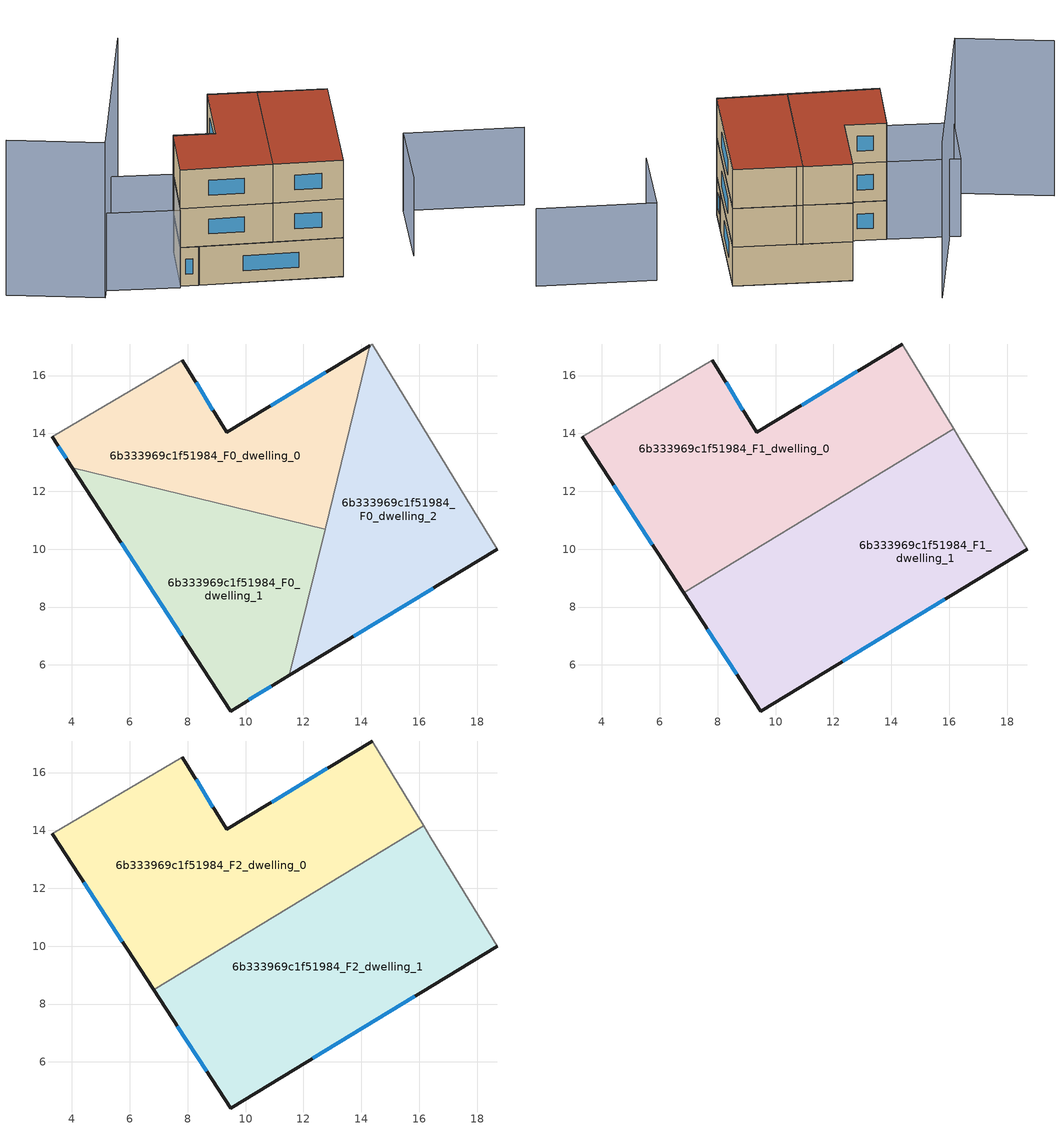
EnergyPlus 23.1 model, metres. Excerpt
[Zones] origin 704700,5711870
6b333969c1f51984_F0_dwelling_0
 floor ground (EU_floor_Construction): 12.75,10.69 14.3,17.04 9.34,14.04 7.82,16.54 3.32,13.88 4.01,12.82 z0
 wall outside (EU_wall_Construction): 4.01,12.82 3.32,13.88 / 7.82,16.54 9.34,14.04 14.3,17.04 z0:3
 wall to 6b333969c1f51984_F0_dwelling_1 (EU_wall_Construction): 12.75,10.69 4.01,12.82 z0:3
 wall adiabatic (EU_wall_Construction): 3.32,13.88 7.82,16.54 z0:3
 wall to 6b333969c1f51984_F0_dwelling_2 (EU_wall_Construction): 14.3,17.04 12.75,10.69 z0:3
 window (EU_Window_Construction): 3.8,13.15 3.53,13.55 / 8.29,15.76 8.87,14.81 / 10.87,14.96 12.77,16.11 z0.93:2.07
6b333969c1f51984_F0_dwelling_1
 floor ground (EU_floor_Construction): 11.52,5.64 12.75,10.69 4.01,12.82 9.48,4.41 z0
 wall outside (EU_wall_Construction): 11.52,5.64 9.48,4.41 4.01,12.82 z0:3
 wall to 6b333969c1f51984_F0_dwelling_2 (EU_wall_Construction): 12.75,10.69 11.52,5.64 z0:3
 window (EU_Window_Construction): 7.79,7.01 5.7,10.22 / 10.89,5.26 10.11,4.79 z0.93:2.07
6b333969c1f51984_F0_dwelling_2
 floor ground (EU_floor_Construction): 18.7,9.99 14.38,17.09 14.3,17.04 11.52,5.64 z0
 wall outside (EU_wall_Construction): 18.7,9.99 11.52,5.64 z0:3
 wall adiabatic (EU_wall_Construction): 14.3,17.04 14.38,17.09 18.7,9.99 z0:3
 window (EU_Window_Construction): 16.48,8.65 13.74,6.99 z0.93:2.07
 roof outside (EU_roof_Construction): 16.41,13.75 14.38,17.09 18.7,9.99 z3
6b333969c1f51984_F1_dwelling_0
 floor to 6b333969c1f51984_F0_dwelling_0 (EU_floor_Construction): 13.15,12.34 14.29,17.04 9.34,14.04 7.82,16.54 3.32,13.88 4.01,12.82 11.1,11.09 z3
 floor to 6b333969c1f51984_F0_dwelling_1 (EU_floor_Construction): 11.1,11.09 4.01,12.82 6.83,8.49 z3
 floor to 6b333969c1f51984_F0_dwelling_2 (EU_floor_Construction): 16.16,14.17 14.38,17.09 14.29,17.04 13.15,12.34 z3
 wall outside (EU_wall_Construction): 6.83,8.49 3.32,13.88 / 7.82,16.54 9.34,14.04 14.38,17.09 z3:6
 wall to 6b333969c1f51984_F1_dwelling_1 (EU_wall_Construction): 16.16,14.17 6.83,8.49 z3:6
 wall adiabatic (EU_wall_Construction): 3.32,13.88 7.82,16.54 / 14.38,17.09 16.16,14.17 z3:6
 window (EU_Window_Construction): 5.74,10.16 4.4,12.22 / 8.29,15.76 8.87,14.81 / 10.9,14.98 12.83,16.15 z3.93:5.07
6b333969c1f51984_F1_dwelling_1
 floor to 6b333969c1f51984_F0_dwelling_1 (EU_floor_Construction): 11.52,5.64 12.75,10.69 11.1,11.09 6.83,8.49 9.48,4.41 z3
 floor to 6b333969c1f51984_F0_dwelling_2 (EU_floor_Construction): 18.7,9.99 16.41,13.75 16.16,14.17 13.15,12.34 11.52,5.64 z3
 floor to 6b333969c1f51984_F0_dwelling_0 (EU_floor_Construction): 12.75,10.69 13.15,12.34 11.1,11.09 z3
 wall outside (EU_wall_Construction): 18.7,9.99 9.48,4.41 6.83,8.49 z3:6
 wall adiabatic (EU_wall_Construction): 16.16,14.17 16.41,13.75 18.7,9.99 z3:6
 window (EU_Window_Construction): 8.66,5.67 7.65,7.23 / 15.85,8.27 12.33,6.13 z3.93:5.07
6b333969c1f51984_F2_dwelling_0
 floor to 6b333969c1f51984_F1_dwelling_0 (EU_floor_Construction): 16.16,14.17 14.38,17.09 9.34,14.04 7.82,16.54 3.32,13.88 6.83,8.49 z6
 wall outside (EU_wall_Construction): 6.83,8.49 3.32,13.88 / 7.82,16.54 9.34,14.04 14.38,17.09 z6:9
 wall to 6b333969c1f51984_F2_dwelling_1 (EU_wall_Construction): 16.16,14.17 6.83,8.49 z6:9
 wall adiabatic (EU_wall_Construction): 3.32,13.88 7.82,16.54 / 14.38,17.09 16.16,14.17 z6:9
 window (EU_Window_Construction): 5.74,10.16 4.4,12.22 / 8.29,15.76 8.87,14.81 / 10.9,14.98 12.83,16.15 z6.93:8.07
 roof outside (EU_roof_Construction): 14.38,17.09 16.16,14.17 6.83,8.49 3.32,13.88 7.82,16.54 9.34,14.04 z9
6b333969c1f51984_F2_dwelling_1
 floor to 6b333969c1f51984_F1_dwelling_1 (EU_floor_Construction): 18.7,9.99 16.41,13.75 16.16,14.17 6.83,8.49 9.48,4.41 z6
 wall outside (EU_wall_Construction): 18.7,9.99 9.48,4.41 6.83,8.49 z6:9
 wall adiabatic (EU_wall_Construction): 16.16,14.17 16.41,13.75 18.7,9.99 z6:9
 window (EU_Window_Construction): 8.66,5.67 7.65,7.23 / 15.85,8.27 12.33,6.13 z6.93:8.07
 roof outside (EU_roof_Construction): 16.41,13.75 18.7,9.99 9.48,4.41 6.83,8.49 16.16,14.17 z9
shading: 14.39,1.39 20.14,4.93 / 20.14,4.93 24.53,-2.19 / 7.83,16.54 3.16,13.79 / 3.16,13.79 0.56,18.19 / 0.56,18.19 5.23,20.94 / 5.23,20.94 7.83,16.54 z0:6; 14.06,23.74 -0.4,17.8 / -0.4,17.8 -3,24.13 z0:12
[Building]
EU S2 Campaign: North Axis=0; Terrain=City; Solar Distribution=FullExterior
[Site:Location]
London: Latitude=51.5; Longitude=-0.5; Time Zone=0; Elevation=25
[SizingPeriod:WeatherFileDays]
AnnualSizingPeriod: Begin Month=1; Begin Day of Month=1; End Month=12; End Day of Month=31; Day of Week for Start Day=Monday; Use Weather File Daylight Saving Period=No; Use Weather File Rain and Snow Indicators=No
[MATERIAL]
EU_InternalMass_Material: Roughness=MediumRough; Thickness=0.1; Conductivity=1; Density=1800; Specific Heat=900; Thermal Absorptance=0.9; Solar Absorptance=0.7; Visible Absorptance=0.7
[MATERIAL:NOMASS] Roughness=MediumRough; Thermal Absorptance=0.9; Solar Absorptance=0.7; Visible Absorptance=0.7
Name | Thermal Resistance
EU_wall_NoMass | 0.53138
EU_roof_NoMass | 2.54466
EU_floor_NoMass | 1.96308
[WINDOWMATERIAL:SIMPLEGLAZINGSYSTEM]
EU_Window_SimpleGlazing: UFactor=4.07112; Solar Heat Gain Coefficient=0.85; Visible Transmittance=0.85
[CONSTRUCTION]
EU_wall_Construction: EU_wall_NoMass
EU_roof_Construction: EU_roof_NoMass
EU_floor_Construction: EU_floor_NoMass
EU_InternalMass_Construction: EU_InternalMass_Material
EU_Window_Construction: EU_Window_SimpleGlazing
[ZONE] Type=1; Multiplier=1; Ceiling Height=autocalculate; Floor Area=autocalculate; Part of Total Floor Area=Yes
Name | Volume
6b333969c1f51984_F0_dwelling_0 | 105.849
6b333969c1f51984_F1_dwelling_0; 6b333969c1f51984_F2_dwelling_0 | 158.785
6b333969c1f51984_F0_dwelling_1 | 105.858
6b333969c1f51984_F1_dwelling_1; 6b333969c1f51984_F2_dwelling_1 | 158.79
6b333969c1f51984_F0_dwelling_2 | 105.907
[INTERNALMASS] Construction=EU_InternalMass_Construction
Name | Zone or ZoneList | Surface Area
6b333969c1f51984_F0_dwelling_0_EU_InternalMass | 6b333969c1f51984_F0_dwelling_0 | 35.2833
6b333969c1f51984_F0_dwelling_1_EU_InternalMass | 6b333969c1f51984_F0_dwelling_1 | 35.2885
6b333969c1f51984_F0_dwelling_2_EU_InternalMass | 6b333969c1f51984_F0_dwelling_2 | 35.2881
6b333969c1f51984_F1_dwelling_0_EU_InternalMass | 6b333969c1f51984_F1_dwelling_0 | 52.9286
6b333969c1f51984_F1_dwelling_1_EU_InternalMass | 6b333969c1f51984_F1_dwelling_1 | 52.9299
6b333969c1f51984_F2_dwelling_0_EU_InternalMass | 6b333969c1f51984_F2_dwelling_0 | 52.9286
6b333969c1f51984_F2_dwelling_1_EU_InternalMass | 6b333969c1f51984_F2_dwelling_1 | 52.9299
[OTHEREQUIPMENT] Fuel Type=Electricity; Design Level Calculation Method=Watts/Area; Power per Zone Floor Area=1; Fraction Latent=0; Fraction Radiant=0; Fraction Lost=0; Carbon Dioxide Generation Rate=0; EndUse Subcategory=EU_Step8_InternalGains
Name | Zone or ZoneList or Space or SpaceList | Schedule
EU_Step8_InternalGain_6b333969c1f51984_F0_dwelling_0_f000 | 6b333969c1f51984_F0_dwelling_0 | EU_Step8_GainSchedule_6b333969c1f51984_F0_dwelling_0_f000
EU_Step8_InternalGain_6b333969c1f51984_F0_dwelling_1_f000 | 6b333969c1f51984_F0_dwelling_1 | EU_Step8_GainSchedule_6b333969c1f51984_F0_dwelling_1_f000
EU_Step8_InternalGain_6b333969c1f51984_F0_dwelling_2_f000 | 6b333969c1f51984_F0_dwelling_2 | EU_Step8_GainSchedule_6b333969c1f51984_F0_dwelling_2_f000
EU_Step8_InternalGain_6b333969c1f51984_F1_dwelling_0_f000 | 6b333969c1f51984_F1_dwelling_0 | EU_Step8_GainSchedule_6b333969c1f51984_F1_dwelling_0_f000
EU_Step8_InternalGain_6b333969c1f51984_F1_dwelling_1_f000 | 6b333969c1f51984_F1_dwelling_1 | EU_Step8_GainSchedule_6b333969c1f51984_F1_dwelling_1_f000
EU_Step8_InternalGain_6b333969c1f51984_F2_dwelling_0_f000 | 6b333969c1f51984_F2_dwelling_0 | EU_Step8_GainSchedule_6b333969c1f51984_F2_dwelling_0_f000
EU_Step8_InternalGain_6b333969c1f51984_F2_dwelling_1_f000 | 6b333969c1f51984_F2_dwelling_1 | EU_Step8_GainSchedule_6b333969c1f51984_F2_dwelling_1_f000
[ZONEVENTILATION:DESIGNFLOWRATE] Schedule=EU_AlwaysOn; Design Flow Rate Calculation Method=AirChanges/Hour; Air Changes per Hour=0.463094; Ventilation Type=Natural; Fan Pressure Rise=0; Fan Total Efficiency=1; Constant Term Coefficient=1; Temperature Term Coefficient=0; Velocity Term Coefficient=0; Velocity Squared Term Coefficient=0; Minimum Indoor Temperature=-100; Maximum Indoor Temperature=100; Delta Temperature=-100; Minimum Outdoor Temperature=-100; Maximum Outdoor Temperature=100; Maximum Wind Speed=40
Name | Zone or ZoneList or Space or SpaceList
EU_ConstantAir_6b333969c1f51984_F0_dwelling_0 | 6b333969c1f51984_F0_dwelling_0
EU_ConstantAir_6b333969c1f51984_F0_dwelling_1 | 6b333969c1f51984_F0_dwelling_1
EU_ConstantAir_6b333969c1f51984_F0_dwelling_2 | 6b333969c1f51984_F0_dwelling_2
EU_ConstantAir_6b333969c1f51984_F1_dwelling_0 | 6b333969c1f51984_F1_dwelling_0
EU_ConstantAir_6b333969c1f51984_F1_dwelling_1 | 6b333969c1f51984_F1_dwelling_1
EU_ConstantAir_6b333969c1f51984_F2_dwelling_0 | 6b333969c1f51984_F2_dwelling_0
EU_ConstantAir_6b333969c1f51984_F2_dwelling_1 | 6b333969c1f51984_F2_dwelling_1
[HVACTEMPLATE:THERMOSTAT] Constant Heating Setpoint=20; Constant Cooling Setpoint=50
EU_HeatOnly_6b333969c1f51984_F0_dwelling_0; EU_HeatOnly_6b333969c1f51984_F0_dwelling_1; EU_HeatOnly_6b333969c1f51984_F0_dwelling_2; EU_HeatOnly_6b333969c1f51984_F1_dwelling_0; EU_HeatOnly_6b333969c1f51984_F1_dwelling_1; EU_HeatOnly_6b333969c1f51984_F2_dwelling_0; EU_HeatOnly_6b333969c1f51984_F2_dwelling_1
[HVACTEMPLATE:ZONE:IDEALLOADSAIRSYSTEM] System Availability Schedule=EU_AlwaysOn; Maximum Heating Supply Air Temperature=50; Minimum Cooling Supply Air Temperature=13; Maximum Heating Supply Air Humidity Ratio=0.0156; Minimum Cooling Supply Air Humidity Ratio=0.0077; Heating Limit=NoLimit; Cooling Limit=NoLimit; Heating Availability Schedule=EU_AlwaysOn; Cooling Availability Schedule=EU_CoolingOff; Dehumidification Control Type=ConstantSensibleHeatRatio; Cooling Sensible Heat Ratio=0.7; Dehumidification Setpoint=60; Humidification Control Type=None; Humidification Setpoint=30; Outdoor Air Method=None; Outdoor Air Flow Rate per Person=0.00944; Outdoor Air Flow Rate per Zone Floor Area=0; Outdoor Air Flow Rate per Zone=0; Demand Controlled Ventilation Type=None; Outdoor Air Economizer Type=NoEconomizer; Heat Recovery Type=None; Sensible Heat Recovery Effectiveness=0.7; Latent Heat Recovery Effectiveness=0.65
Name | Template Thermostat
6b333969c1f51984_F0_dwelling_0 | EU_HeatOnly_6b333969c1f51984_F0_dwelling_0
6b333969c1f51984_F0_dwelling_1 | EU_HeatOnly_6b333969c1f51984_F0_dwelling_1
6b333969c1f51984_F0_dwelling_2 | EU_HeatOnly_6b333969c1f51984_F0_dwelling_2
6b333969c1f51984_F1_dwelling_0 | EU_HeatOnly_6b333969c1f51984_F1_dwelling_0
6b333969c1f51984_F1_dwelling_1 | EU_HeatOnly_6b333969c1f51984_F1_dwelling_1
6b333969c1f51984_F2_dwelling_0 | EU_HeatOnly_6b333969c1f51984_F2_dwelling_0
6b333969c1f51984_F2_dwelling_1 | EU_HeatOnly_6b333969c1f51984_F2_dwelling_1
[SIZING:ZONE] Zone Cooling Design Supply Air Temperature Input Method=SupplyAirTemperature; Zone Cooling Design Supply Air Temperature=13; Zone Heating Design Supply Air Temperature Input Method=SupplyAirTemperature; Zone Heating Design Supply Air Temperature=50; Zone Cooling Design Supply Air Humidity Ratio=0.008; Zone Heating Design Supply Air Humidity Ratio=0.008; Cooling Design Air Flow Method=DesignDay; Cooling Design Air Flow Rate=0; Cooling Minimum Air Flow per Zone Floor Area=0.000762; Cooling Minimum Air Flow=0; Cooling Minimum Air Flow Fraction=0.2; Heating Design Air Flow Method=DesignDay; Heating Design Air Flow Rate=0; Heating Maximum Air Flow per Zone Floor Area=0.002032; Heating Maximum Air Flow=0.141576; Heating Maximum Air Flow Fraction=0.3; Account for Dedicated Outdoor Air System=No; Dedicated Outdoor Air System Control Strategy=NeutralSupplyAir; Dedicated Outdoor Air Low Setpoint Temperature for Design=autosize; Dedicated Outdoor Air High Setpoint Temperature for Design=autosize; Zone Load Sizing Method=Sensible Load Only No Latent Load; Zone Latent Cooling Design Supply Air Humidity Ratio Input Method=HumidityRatioDifference; Zone Cooling Design Supply Air Humidity Ratio Difference=0.005; Zone Latent Heating Design Supply Air Humidity Ratio Input Method=HumidityRatioDifference; Zone Humidification Design Supply Air Humidity Ratio Difference=0.005
6b333969c1f51984_F0_dwelling_0; 6b333969c1f51984_F0_dwelling_1; 6b333969c1f51984_F0_dwelling_2; 6b333969c1f51984_F1_dwelling_0; 6b333969c1f51984_F1_dwelling_1; 6b333969c1f51984_F2_dwelling_0; 6b333969c1f51984_F2_dwelling_1
[SCHEDULE:CONSTANT]
Name | Hourly Value
EU_AlwaysOn | 1
EU_CoolingOff | 0
[SCHEDULE:FILE] Column Number=1; Rows to Skip at Top=0; Number of Hours of Data=8760; Column Separator=Comma; Interpolate to Timestep=No; Minutes per Item=60; Adjust Schedule for Daylight Savings=Yes
Name | File
EU_Step8_GainSchedule_6b333969c1f51984_F0_dwelling_0_f000 | ../../schedules/6b333969c1f51984/6b333969c1f51984_F0_dwelling_0_f000_gain.csv
EU_Step8_GainSchedule_6b333969c1f51984_F0_dwelling_1_f000 | ../../schedules/6b333969c1f51984/6b333969c1f51984_F0_dwelling_1_f000_gain.csv
EU_Step8_GainSchedule_6b333969c1f51984_F0_dwelling_2_f000 | ../../schedules/6b333969c1f51984/6b333969c1f51984_F0_dwelling_2_f000_gain.csv
EU_Step8_GainSchedule_6b333969c1f51984_F1_dwelling_0_f000 | ../../schedules/6b333969c1f51984/6b333969c1f51984_F1_dwelling_0_f000_gain.csv
EU_Step8_GainSchedule_6b333969c1f51984_F1_dwelling_1_f000 | ../../schedules/6b333969c1f51984/6b333969c1f51984_F1_dwelling_1_f000_gain.csv
EU_Step8_GainSchedule_6b333969c1f51984_F2_dwelling_0_f000 | ../../schedules/6b333969c1f51984/6b333969c1f51984_F2_dwelling_0_f000_gain.csv
EU_Step8_GainSchedule_6b333969c1f51984_F2_dwelling_1_f000 | ../../schedules/6b333969c1f51984/6b333969c1f51984_F2_dwelling_1_f000_gain.csv
